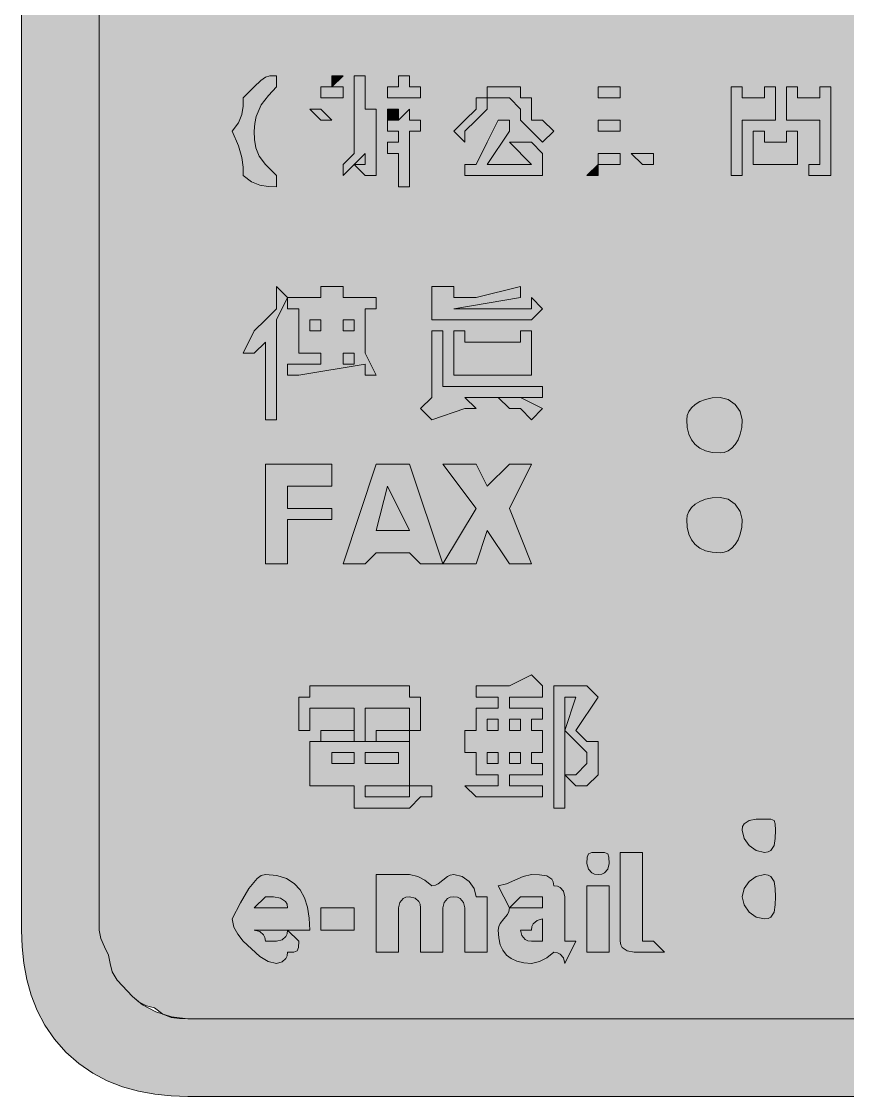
# Model space of a CAD drawing. Header units: metres. Extents: x 49 to 517, y 9 to 262.
# Drawn here: x 48.8 to 138.1, y 9.1 to 125.4 of the extents above; entities that cross this region are included whole.
import ezdxf

# ---------------------------------------------------------------- set-up
doc = ezdxf.new("R2010")
doc.units = ezdxf.units.M
doc.layers.add('FILL_LIME_00FF00', color=7, linetype='Continuous', true_color=0x00ff00)
doc.layers.add('FILL_WHITE_FFFFFF', color=7, linetype='Continuous', true_color=0xffffff)

msp = doc.modelspace()

# ---------------------------------------------------------------- hatches: boundary and pattern name
at = {"layer": 'FILL_LIME_00FF00', "true_color": 0x00ff00}
h = msp.add_hatch(color=7, dxfattribs=at)
h.dxf.hatch_style = 1
h.paths.add_polyline_path([(500.15, 262.26), (501.64, 262.08), (503.18, 261.75), (504.75, 261.27), (506.32, 260.62), (507.86, 259.79), (509.35, 258.76), (510.75, 257.52), (512.04, 256.12), (513.21, 254.61), (514.23, 253.03), (515.1, 251.37), (515.8, 249.66), (516.32, 247.9), (516.64, 246.12), (516.75, 244.32), (516.75, 27.12), (516.56, 25.32), (516.15, 23.52), (515.74, 21.72), (515.55, 19.92), (514.63, 18.31), (513.6, 16.92), (510.75, 13.92), (509.64, 12.85), (508.2, 11.67), (507.39, 11.14), (506.53, 10.71), (505.65, 10.43), (504.75, 10.32), (502.97, 9.63), (501.3, 9.27), (498.75, 9.12), (66.75, 9.12), (64.95, 9.18), (63.17, 9.36), (61.41, 9.69), (59.7, 10.17), (58.04, 10.82), (56.46, 11.65), (54.95, 12.68), (53.55, 13.92), (52.31, 15.32), (51.28, 16.83), (50.45, 18.41), (49.8, 20.07), (49.32, 21.78), (48.99, 23.54), (48.81, 25.32), (48.75, 27.12), (48.75, 244.32), (48.81, 246.12), (48.99, 247.9), (49.32, 249.66), (49.8, 251.37), (50.45, 253.03), (51.28, 254.61), (52.31, 256.12), (53.55, 257.52), (54.95, 258.76), (56.46, 259.79), (58.04, 260.62), (59.7, 261.27), (61.41, 261.75), (63.17, 262.08), (64.95, 262.26), (66.75, 262.32), (498.75, 262.32), (500.15, 262.26)])
h.paths.add_polyline_path([(64.96, 253.7), (63.22, 253.09), (61.6, 252.15), (60.15, 250.92), (58.92, 249.47), (57.97, 247.84), (57.37, 246.11), (57.21, 245.22), (57.15, 244.32), (57.15, 27.12), (57.34, 26.22), (57.75, 25.32), (58.16, 24.42), (58.35, 23.52), (58.56, 22.62), (59.1, 21.72), (60.75, 19.92), (61.86, 19.04), (63.3, 18.27), (64.97, 17.73), (66.75, 17.52), (498.75, 17.52), (499.86, 17.73), (501.3, 18.27), (504.75, 19.92), (505.63, 21.72), (506.4, 23.52), (506.94, 25.32), (507.15, 27.12), (507.15, 244.32), (507.15, 247.92), (506.44, 248.8), (505.95, 249.57), (505.46, 250.11), (505.15, 250.27), (504.75, 250.32), (502.97, 251.89), (501.3, 253.02), (499.86, 253.69), (498.75, 253.92), (66.75, 253.92), (65.85, 253.86), (64.96, 253.7)], flags=16)
h = msp.add_hatch(color=7, dxfattribs=at)
h.dxf.hatch_style = 1
h.paths.add_polyline_path([(73.97, 112.62), (74.1, 111.72), (74.46, 110.82), (75.15, 109.92), (76.35, 108.72), (76.35, 107.52), (75.45, 107.54), (74.55, 107.67), (73.65, 108.03), (72.75, 108.72), (72.73, 109.64), (72.6, 110.67), (72.24, 111.93), (71.55, 113.52), (72.24, 114.42), (72.6, 115.32), (72.73, 116.22), (72.75, 117.12), (73.95, 118.32), (74.66, 119.01), (75.15, 119.37), (75.64, 119.5), (76.35, 119.52), (76.35, 118.32), (75.47, 117.4), (74.7, 116.37), (74.16, 115.11), (74, 114.37), (73.95, 113.52), (73.97, 112.62)])
h = msp.add_hatch(color=7, dxfattribs=at)
h.dxf.hatch_style = 1
h.paths.add_polyline_path([(82.35, 118.32), (82.35, 119.52), (83.55, 119.52), (82.35, 118.32)])
h = msp.add_hatch(color=7, dxfattribs=at)
h.dxf.hatch_style = 1
h.paths.add_polyline_path([(83.55, 109.92), (84.75, 111.12), (84.75, 113.52), (84.75, 114.72), (84.75, 115.92), (84.75, 119.52), (85.95, 119.52), (85.95, 118.32), (85.95, 115.92), (87.15, 115.92), (87.15, 113.52), (87.15, 109.92), (87.15, 108.72), (85.95, 108.72), (84.75, 109.92), (83.55, 108.72), (83.55, 109.92)])
h.paths.add_polyline_path([(85.95, 109.92), (85.95, 111.12), (84.75, 109.92), (85.95, 109.92)], flags=16)
h = msp.add_hatch(color=7, dxfattribs=at)
h.dxf.hatch_style = 1
h.paths.add_polyline_path([(89.55, 118.32), (89.55, 119.52), (90.75, 119.52), (90.75, 118.32), (91.95, 118.32), (91.95, 117.12), (88.35, 117.12), (88.35, 118.32), (89.55, 118.32)])
h = msp.add_hatch(color=7, dxfattribs=at)
h.dxf.hatch_style = 1
h.paths.add_polyline_path([(81.15, 117.12), (81.15, 118.32), (82.35, 118.32), (83.55, 118.32), (83.55, 117.12), (81.15, 117.12)])
h = msp.add_hatch(color=7, dxfattribs=at)
h.dxf.hatch_style = 1
h.paths.add_polyline_path([(102.75, 118.32), (102.75, 117.12), (103.95, 117.12), (103.95, 115.92), (103.95, 114.72), (105.15, 114.72), (106.35, 113.52), (105.15, 112.32), (103.95, 113.52), (102.75, 114.72), (102.75, 115.92), (101.55, 117.12), (99.15, 117.12), (99.15, 118.32), (102.75, 118.32)])
h = msp.add_hatch(color=7, dxfattribs=at)
h.dxf.hatch_style = 1
h.paths.add_polyline_path([(111.15, 118.32), (113.55, 118.32), (113.55, 117.12), (111.15, 117.12), (111.15, 118.32)])
h = msp.add_hatch(color=7, dxfattribs=at)
h.dxf.hatch_style = 1
h.paths.add_polyline_path([(130.35, 114.72), (126.75, 114.72), (126.75, 108.72), (125.55, 108.72), (125.55, 118.32), (126.75, 118.32), (126.75, 117.12), (129.15, 117.12), (129.15, 118.32), (130.35, 118.32), (130.35, 114.72)])
h = msp.add_hatch(color=7, dxfattribs=at)
h.dxf.hatch_style = 1
h.paths.add_polyline_path([(135.15, 114.72), (131.55, 114.72), (131.55, 118.32), (132.75, 118.32), (132.75, 117.12), (135.15, 117.12), (135.15, 118.32), (136.35, 118.32), (136.35, 109.92), (136.35, 108.72), (135.15, 108.72), (133.95, 108.72), (133.95, 109.92), (135.15, 109.92), (135.15, 114.72)])
h = msp.add_hatch(color=7, dxfattribs=at)
h.dxf.hatch_style = 1
h.paths.add_polyline_path([(99.15, 115.92), (97.95, 114.72), (96.75, 113.52), (96.75, 112.32), (95.55, 113.52), (96.75, 114.72), (97.95, 115.92), (97.95, 117.12), (99.15, 117.12), (99.15, 115.92)])
h = msp.add_hatch(color=7, dxfattribs=at)
h.dxf.hatch_style = 1
h.paths.add_polyline_path([(82.35, 114.72), (81.15, 114.72), (79.95, 115.92), (81.15, 115.92), (82.35, 114.72)])
h = msp.add_hatch(color=7, dxfattribs=at)
h.dxf.hatch_style = 1
h.paths.add_polyline_path([(91.95, 114.72), (91.95, 113.52), (90.75, 113.52), (90.75, 112.32), (90.75, 111.12), (90.75, 107.52), (89.55, 107.52), (89.55, 111.12), (88.35, 111.12), (88.35, 112.32), (89.55, 112.32), (89.55, 113.52), (88.35, 113.52), (88.35, 114.72), (89.55, 114.72), (90.75, 115.92), (90.75, 114.72), (91.95, 114.72)])
h = msp.add_hatch(color=7, dxfattribs=at)
h.dxf.hatch_style = 1
h.paths.add_polyline_path([(89.55, 114.72), (88.35, 114.72), (88.35, 115.92), (89.55, 115.92), (89.55, 114.72)])
h = msp.add_hatch(color=7, dxfattribs=at)
h.dxf.hatch_style = 1
h.paths.add_polyline_path([(101.55, 114.72), (101.55, 113.52), (99.15, 109.92), (103.95, 109.92), (101.55, 112.32), (102.75, 112.32), (103.95, 112.32), (105.15, 111.12), (105.15, 109.92), (105.15, 108.72), (103.95, 108.72), (96.75, 108.72), (96.75, 109.92), (97.95, 109.92), (99.15, 112.32), (100.35, 114.72), (101.55, 114.72)])
h = msp.add_hatch(color=7, dxfattribs=at)
h.dxf.hatch_style = 1
h.paths.add_polyline_path([(113.55, 114.72), (113.55, 113.52), (111.15, 113.52), (111.15, 114.72), (113.55, 114.72)])
h = msp.add_hatch(color=7, dxfattribs=at)
h.dxf.hatch_style = 1
h.paths.add_polyline_path([(132.75, 109.92), (127.95, 109.92), (127.95, 113.52), (129.15, 113.52), (129.15, 112.32), (131.55, 112.32), (131.55, 113.52), (132.75, 113.52), (132.75, 109.92)])
h = msp.add_hatch(color=7, dxfattribs=at)
h.dxf.hatch_style = 1
h.paths.add_polyline_path([(111.15, 111.12), (113.55, 111.12), (113.55, 109.92), (111.15, 109.92), (111.15, 111.12)])
h = msp.add_hatch(color=7, dxfattribs=at)
h.dxf.hatch_style = 1
h.paths.add_polyline_path([(117.15, 111.12), (117.15, 109.92), (115.95, 109.92), (114.75, 111.12), (115.95, 111.12), (117.15, 111.12)])
h = msp.add_hatch(color=7, dxfattribs=at)
h.dxf.hatch_style = 1
h.paths.add_polyline_path([(109.95, 108.72), (111.15, 109.92), (111.15, 108.72), (109.95, 108.72)])
h = msp.add_hatch(color=7, dxfattribs=at)
h.dxf.hatch_style = 1
h.paths.add_polyline_path([(73.95, 91.92), (75.15, 93.12), (76.35, 94.32), (76.35, 96.72), (77.55, 95.52), (76.35, 93.12), (76.35, 82.32), (75.15, 82.32), (75.15, 90.72), (73.95, 89.52), (72.75, 89.52), (73.95, 91.92)])
h = msp.add_hatch(color=7, dxfattribs=at)
h.dxf.hatch_style = 1
h.paths.add_polyline_path([(82.35, 96.72), (83.55, 96.72), (83.55, 95.52), (87.15, 95.52), (87.15, 94.32), (85.95, 94.32), (85.95, 89.52), (87.15, 87.12), (85.95, 87.12), (85.95, 88.32), (78.75, 87.12), (77.55, 87.12), (77.55, 88.32), (81.15, 88.32), (81.15, 89.52), (78.75, 89.52), (78.75, 94.32), (77.55, 94.32), (77.55, 95.52), (81.15, 95.52), (81.15, 96.72), (82.35, 96.72)])
h.paths.add_polyline_path([(83.55, 88.32), (84.75, 88.32), (84.75, 89.52), (83.55, 89.52), (83.55, 88.32)], flags=16)
h.paths.add_polyline_path([(79.95, 93.12), (79.95, 91.92), (81.15, 91.92), (81.15, 93.12), (79.95, 93.12)], flags=16)
h.paths.add_polyline_path([(84.75, 93.12), (83.55, 93.12), (83.55, 91.92), (84.75, 91.92), (84.75, 93.12)], flags=16)
h = msp.add_hatch(color=7, dxfattribs=at)
h.dxf.hatch_style = 1
h.paths.add_polyline_path([(94.35, 96.72), (95.55, 96.72), (95.55, 95.52), (97.95, 95.52), (102.75, 96.72), (102.75, 95.52), (95.55, 94.32), (101.55, 94.32), (102.75, 94.32), (103.95, 94.32), (103.95, 95.52), (105.15, 94.32), (103.95, 93.12), (102.75, 93.12), (101.55, 93.12), (95.55, 93.12), (94.35, 93.12), (93.15, 93.12), (93.15, 94.32), (93.15, 96.72), (94.35, 96.72)])
h = msp.add_hatch(color=7, dxfattribs=at)
h.dxf.hatch_style = 1
h.paths.add_polyline_path([(93.15, 82.32), (91.95, 83.52), (93.15, 84.72), (93.15, 91.92), (94.35, 91.92), (94.35, 85.92), (105.15, 85.92), (105.15, 84.72), (96.75, 84.72), (97.95, 83.52), (96.75, 83.52), (93.15, 82.32)])
h = msp.add_hatch(color=7, dxfattribs=at)
h.dxf.hatch_style = 1
h.paths.add_polyline_path([(103.95, 87.12), (95.55, 87.12), (95.55, 91.92), (96.75, 91.92), (96.75, 90.72), (102.75, 90.72), (102.75, 91.92), (103.95, 91.92), (103.95, 87.12)])
h = msp.add_hatch(color=7, dxfattribs=at)
h.dxf.hatch_style = 1
h.paths.add_polyline_path([(102.75, 84.72), (105.15, 83.52), (103.95, 82.32), (102.75, 83.52), (101.55, 83.52), (100.35, 84.72), (101.55, 84.72), (102.75, 84.72)])
h = msp.add_hatch(color=7, dxfattribs=at)
h.dxf.hatch_style = 1
h.paths.add_polyline_path([(126.7, 81.48), (126.54, 80.74), (126.31, 80.13), (126, 79.62), (125.64, 79.23), (125.23, 78.94), (124.8, 78.78), (124.35, 78.72), (123.51, 78.78), (122.77, 78.94), (122.16, 79.23), (121.65, 79.62), (121.26, 80.13), (120.97, 80.74), (120.81, 81.48), (120.75, 82.32), (120.81, 82.77), (120.97, 83.2), (121.26, 83.61), (121.65, 83.97), (122.16, 84.28), (122.77, 84.51), (123.51, 84.67), (124.35, 84.72), (125.23, 84.51), (126, 83.97), (126.54, 83.2), (126.75, 82.32), (126.7, 81.48)])
h = msp.add_hatch(color=7, dxfattribs=at)
h.dxf.hatch_style = 1
h.paths.add_polyline_path([(77.55, 66.72), (75.15, 66.72), (75.15, 77.52), (82.35, 77.52), (82.35, 75.12), (77.55, 75.12), (77.55, 72.72), (82.35, 72.72), (82.35, 71.52), (77.55, 71.52), (77.55, 66.72)])
h = msp.add_hatch(color=7, dxfattribs=at)
h.dxf.hatch_style = 1
h.paths.add_polyline_path([(90.75, 67.92), (88.35, 67.92), (87.15, 67.92), (85.95, 66.72), (83.55, 66.72), (87.15, 77.52), (88.35, 77.52), (90.75, 77.52), (94.35, 66.72), (91.95, 66.72), (90.75, 67.92)])
h.paths.add_polyline_path([(87.15, 70.32), (88.35, 70.32), (90.75, 70.32), (88.35, 75.12), (87.15, 70.32)], flags=16)
h = msp.add_hatch(color=7, dxfattribs=at)
h.dxf.hatch_style = 1
h.paths.add_polyline_path([(97.95, 77.52), (99.15, 75.12), (101.55, 77.52), (103.95, 77.52), (101.55, 72.72), (103.95, 66.72), (101.55, 66.72), (99.15, 70.32), (97.95, 66.72), (94.35, 66.72), (97.95, 72.72), (94.35, 77.52), (97.95, 77.52)])
h = msp.add_hatch(color=7, dxfattribs=at)
h.dxf.hatch_style = 1
h.paths.add_polyline_path([(126.7, 70.68), (126.54, 69.94), (126.31, 69.33), (126, 68.82), (125.64, 68.43), (125.23, 68.14), (124.8, 67.98), (124.35, 67.92), (123.51, 67.98), (122.77, 68.14), (122.16, 68.43), (121.65, 68.82), (121.26, 69.33), (120.97, 69.94), (120.81, 70.68), (120.75, 71.52), (120.81, 71.97), (120.97, 72.4), (121.26, 72.81), (121.65, 73.17), (122.16, 73.48), (122.77, 73.71), (123.51, 73.87), (124.35, 73.92), (125.23, 73.71), (126, 73.17), (126.54, 72.4), (126.75, 71.52), (126.7, 70.68)])
h = msp.add_hatch(color=7, dxfattribs=at)
h.dxf.hatch_style = 1
h.paths.add_polyline_path([(97.95, 46.32), (96.75, 46.32), (96.75, 48.72), (97.95, 48.72), (97.95, 49.92), (97.95, 51.12), (100.35, 51.12), (100.35, 52.32), (97.95, 52.32), (97.95, 53.52), (101.55, 53.52), (103.95, 54.72), (105.15, 53.52), (105.15, 52.32), (103.95, 52.32), (102.75, 52.32), (101.55, 52.32), (101.55, 51.12), (105.15, 51.12), (105.15, 49.92), (103.95, 49.92), (103.95, 48.72), (105.15, 48.72), (105.15, 46.32), (103.95, 46.32), (103.95, 45.12), (105.15, 45.12), (105.15, 43.92), (101.55, 43.92), (101.55, 42.72), (105.15, 42.72), (105.15, 41.52), (97.95, 41.52), (96.75, 42.72), (100.35, 42.72), (100.35, 43.92), (97.95, 43.92), (97.95, 45.12), (97.95, 46.32)])
h.paths.add_polyline_path([(102.75, 48.72), (102.75, 49.92), (101.55, 49.92), (101.55, 48.72), (102.75, 48.72)], flags=16)
h.paths.add_polyline_path([(99.15, 48.72), (100.35, 48.72), (100.35, 49.92), (99.15, 49.92), (99.15, 48.72)], flags=16)
h.paths.add_polyline_path([(101.55, 46.32), (101.55, 45.12), (102.75, 45.12), (102.75, 46.32), (101.55, 46.32)], flags=16)
h.paths.add_polyline_path([(100.35, 46.32), (99.15, 46.32), (99.15, 45.12), (100.35, 45.12), (100.35, 46.32)], flags=16)
h = msp.add_hatch(color=7, dxfattribs=at)
h.dxf.hatch_style = 1
h.paths.add_polyline_path([(90.75, 53.52), (90.75, 52.32), (91.95, 52.32), (91.95, 48.72), (90.75, 48.72), (90.75, 51.12), (85.95, 51.12), (85.95, 47.52), (84.75, 47.52), (84.75, 51.12), (79.95, 51.12), (79.95, 48.72), (78.75, 48.72), (78.75, 52.32), (79.95, 52.32), (79.95, 53.52), (90.75, 53.52)])
h = msp.add_hatch(color=7, dxfattribs=at)
h.dxf.hatch_style = 1
h.paths.add_polyline_path([(106.35, 40.32), (106.35, 53.52), (109.95, 53.52), (111.15, 52.32), (108.75, 48.72), (109.95, 47.52), (111.15, 47.52), (111.15, 46.32), (111.15, 45.12), (111.15, 43.92), (109.95, 42.72), (108.75, 42.72), (107.55, 43.92), (107.55, 40.32), (106.35, 40.32)])
h.paths.add_polyline_path([(108.75, 43.92), (109.95, 45.12), (109.95, 46.32), (108.75, 47.52), (107.55, 48.72), (107.55, 43.92), (108.75, 43.92)], flags=16)
h.paths.add_polyline_path([(108.75, 52.32), (107.55, 52.32), (107.55, 48.72), (108.75, 52.32)], flags=16)
h = msp.add_hatch(color=7, dxfattribs=at)
h.dxf.hatch_style = 1
h.paths.add_polyline_path([(84.75, 48.72), (84.75, 47.52), (81.15, 47.52), (81.15, 48.72), (84.75, 48.72)])
h = msp.add_hatch(color=7, dxfattribs=at)
h.dxf.hatch_style = 1
h.paths.add_polyline_path([(90.75, 48.72), (90.75, 47.52), (87.15, 47.52), (87.15, 48.72), (90.75, 48.72)])
h = msp.add_hatch(color=7, dxfattribs=at)
h.dxf.hatch_style = 1
h.paths.add_polyline_path([(91.95, 41.52), (90.75, 40.32), (85.95, 40.32), (84.75, 40.32), (84.75, 41.52), (84.75, 42.72), (79.95, 42.72), (79.95, 47.52), (90.75, 47.52), (90.75, 42.72), (91.95, 42.72), (93.15, 42.72), (93.15, 41.52), (91.95, 41.52)])
h.paths.add_polyline_path([(85.95, 42.72), (85.95, 41.52), (87.15, 41.52), (90.75, 41.52), (90.75, 42.72), (85.95, 42.72)], flags=16)
h.paths.add_polyline_path([(85.95, 46.32), (85.95, 45.12), (89.55, 45.12), (89.55, 46.32), (85.95, 46.32)], flags=16)
h.paths.add_polyline_path([(84.75, 46.32), (82.35, 46.32), (82.35, 45.12), (84.75, 45.12), (84.75, 46.32)], flags=16)
h = msp.add_hatch(color=7, dxfattribs=at)
h.dxf.hatch_style = 1
h.paths.add_polyline_path([(130.33, 37.04), (130.2, 36.27), (129.84, 35.73), (129.55, 35.57), (129.15, 35.52), (128.27, 35.73), (127.5, 36.27), (126.96, 37.04), (126.75, 37.92), (126.8, 38.32), (126.96, 38.61), (127.5, 38.97), (128.27, 39.1), (129.15, 39.12), (129.84, 39.1), (130.2, 38.97), (130.33, 38.61), (130.35, 37.92), (130.33, 37.04)])
h = msp.add_hatch(color=7, dxfattribs=at)
h.dxf.hatch_style = 1
h.paths.add_polyline_path([(112.2, 33.72), (111.84, 33.31), (111.55, 33.17), (111.15, 33.12), (110.75, 33.17), (110.46, 33.31), (110.1, 33.72), (109.95, 34.32), (109.97, 35.01), (110.1, 35.37), (110.46, 35.5), (111.15, 35.52), (111.84, 35.5), (112.2, 35.37), (112.33, 35.01), (112.35, 34.32), (112.2, 33.72)])
h = msp.add_hatch(color=7, dxfattribs=at)
h.dxf.hatch_style = 1
h.paths.add_polyline_path([(115.95, 27.12), (115.95, 25.92), (117.15, 25.92), (118.35, 24.72), (117.15, 24.72), (115.95, 24.72), (115.07, 24.74), (114.3, 24.87), (113.76, 25.23), (113.6, 25.52), (113.55, 25.92), (113.55, 35.52), (115.95, 35.52), (115.95, 27.12)])
h = msp.add_hatch(color=7, dxfattribs=at)
h.dxf.hatch_style = 1
h.paths.add_polyline_path([(78.6, 24.87), (78.24, 24.74), (77.55, 24.72), (77.5, 24.32), (77.36, 24.03), (76.95, 23.67), (76.35, 23.52), (75.45, 23.73), (74.55, 24.27), (72.75, 25.92), (72.15, 26.67), (71.74, 27.44), (71.55, 28.32), (72.45, 30.08), (73.35, 31.62), (74.25, 32.71), (74.7, 33.01), (75.15, 33.12), (76.39, 33.01), (77.42, 32.69), (78.25, 32.17), (78.9, 31.47), (79.38, 30.6), (79.71, 29.58), (79.89, 28.41), (79.95, 27.12), (77.55, 27.12), (78.75, 25.92), (78.73, 25.23), (78.6, 24.87)])
h.paths.add_polyline_path([(73.95, 27.12), (74.55, 26.97), (74.96, 26.61), (75.1, 26.32), (75.15, 25.92), (76.35, 25.92), (76.95, 26.07), (77.36, 26.43), (77.5, 26.72), (77.55, 27.12), (73.95, 27.12)], flags=16)
h.paths.add_polyline_path([(77.5, 29.92), (77.34, 30.21), (76.8, 30.57), (76.03, 30.7), (75.15, 30.72), (73.95, 29.52), (77.55, 29.52), (77.5, 29.92)], flags=16)
h = msp.add_hatch(color=7, dxfattribs=at)
h.dxf.hatch_style = 1
h.paths.add_polyline_path([(94.86, 30.53), (94.5, 30.12), (94.35, 29.52), (94.35, 24.72), (91.95, 24.72), (91.95, 29.52), (91.9, 29.92), (91.76, 30.21), (91.35, 30.57), (90.75, 30.72), (90.35, 30.67), (90.06, 30.53), (89.7, 30.12), (89.55, 29.52), (89.55, 24.72), (87.15, 24.72), (87.15, 33.12), (89.55, 33.12), (90.75, 33.12), (91.63, 32.93), (92.4, 32.52), (93.15, 31.92), (93.55, 31.97), (93.86, 32.11), (94.35, 32.52), (94.84, 32.93), (95.15, 33.07), (95.55, 33.12), (96.43, 32.91), (97.2, 32.37), (97.74, 31.6), (97.95, 30.72), (99.15, 30.72), (99.15, 24.72), (96.75, 24.72), (96.75, 29.52), (96.6, 30.12), (96.24, 30.53), (95.95, 30.67), (95.55, 30.72), (95.15, 30.67), (94.86, 30.53)])
h = msp.add_hatch(color=7, dxfattribs=at)
h.dxf.hatch_style = 1
h.paths.add_polyline_path([(107.04, 24.53), (106.75, 24.67), (106.35, 24.72), (105.6, 24.12), (104.83, 23.71), (103.95, 23.52), (103.11, 23.58), (102.37, 23.74), (101.76, 24.03), (101.25, 24.42), (100.86, 24.93), (100.57, 25.54), (100.41, 26.28), (100.35, 27.12), (100.4, 27.52), (100.54, 27.83), (100.95, 28.32), (101.36, 28.81), (101.5, 29.12), (101.55, 29.52), (100.35, 31.92), (101.25, 32.11), (102.15, 32.52), (103.05, 32.93), (103.95, 33.12), (104.83, 33.1), (105.6, 32.97), (106.14, 32.61), (106.3, 32.32), (106.35, 31.92), (106.75, 31.87), (107.04, 31.73), (107.4, 31.32), (107.55, 30.72), (107.55, 25.92), (108.75, 25.92), (107.55, 23.52), (107.4, 24.12), (107.04, 24.53)])
h.paths.add_polyline_path([(105.15, 29.52), (105.15, 30.72), (103.95, 30.72), (102.75, 30.72), (101.55, 29.52), (105.15, 29.52)], flags=16)
h.paths.add_polyline_path([(103.26, 26.11), (103.55, 25.97), (103.95, 25.92), (105.15, 25.92), (105.15, 28.32), (104.55, 28.17), (104.14, 27.81), (104, 27.52), (103.95, 27.12), (102.75, 27.12), (102.9, 26.52), (103.26, 26.11)], flags=16)
h = msp.add_hatch(color=7, dxfattribs=at)
h.dxf.hatch_style = 1
h.paths.add_polyline_path([(130.33, 29.84), (130.2, 29.07), (129.84, 28.53), (129.55, 28.37), (129.15, 28.32), (128.27, 28.53), (127.5, 29.07), (126.96, 29.84), (126.75, 30.72), (126.96, 31.6), (127.5, 32.37), (128.27, 32.91), (129.15, 33.12), (129.55, 33.07), (129.84, 32.91), (130.2, 32.37), (130.33, 31.6), (130.35, 30.72), (130.33, 29.84)])
h = msp.add_hatch(color=7, dxfattribs=at)
h.dxf.hatch_style = 1
h.paths.add_polyline_path([(109.95, 24.72), (109.95, 31.92), (112.35, 31.92), (112.35, 24.72), (109.95, 24.72)])
h = msp.add_hatch(color=7, dxfattribs=at)
h.dxf.hatch_style = 1
h.paths.add_polyline_path([(84.75, 27.12), (81.15, 27.12), (81.15, 29.52), (84.75, 29.52), (84.75, 27.12)])
at = {"layer": 'FILL_WHITE_FFFFFF', "true_color": 0xffffff}
h = msp.add_hatch(color=7, dxfattribs=at)
h.dxf.hatch_style = 1
h.paths.add_polyline_path([(498.75, 253.92), (499.86, 253.69), (501.3, 253.02), (502.97, 251.89), (504.75, 250.32), (505.63, 249.21), (506.4, 247.77), (506.94, 246.1), (507.15, 244.32), (507.15, 27.12), (506.94, 25.32), (506.4, 23.52), (505.63, 21.72), (504.75, 19.92), (501.3, 18.27), (499.86, 17.73), (498.75, 17.52), (66.75, 17.52), (65.85, 17.54), (64.95, 17.67), (64.05, 18.03), (63.15, 18.72), (62.27, 18.91), (61.5, 19.32), (60.75, 19.92), (59.1, 21.72), (58.56, 22.62), (58.35, 23.52), (58.16, 24.42), (57.75, 25.32), (57.34, 26.22), (57.15, 27.12), (57.15, 244.32), (57.21, 245.22), (57.37, 246.11), (57.97, 247.84), (58.92, 249.47), (60.15, 250.92), (61.6, 252.15), (63.22, 253.09), (64.96, 253.7), (65.85, 253.86), (66.75, 253.92), (498.75, 253.92)])

# ---------------------------------------------------------------- linework, layer by layer
at = {"layer": 'FILL_LIME_00FF00', "lineweight": 0, "true_color": 0x00ff00}
for points in [[(498.75, 9.12), (66.75, 9.12), (64.95, 9.18), (63.17, 9.36), (61.41, 9.69), (59.7, 10.17), (58.04, 10.82), (56.46, 11.65), (54.95, 12.68), (53.55, 13.92), (52.31, 15.32), (51.28, 16.83), (50.45, 18.41), (49.8, 20.07), (49.32, 21.78), (48.99, 23.54), (48.81, 25.32), (48.75, 27.12), (48.75, 244.32)], [(57.15, 244.32), (57.15, 27.12), (57.34, 26.22), (57.75, 25.32), (58.16, 24.42), (58.35, 23.52), (58.56, 22.62), (59.1, 21.72), (60.75, 19.92), (61.86, 19.04), (63.3, 18.27), (64.97, 17.73), (66.75, 17.52), (498.75, 17.52)]]:
    msp.add_lwpolyline(points, dxfattribs=at)
for points in [[(73.97, 112.62), (74.1, 111.72), (74.46, 110.82), (75.15, 109.92), (76.35, 108.72), (76.35, 107.52), (75.45, 107.54), (74.55, 107.67), (73.65, 108.03), (72.75, 108.72), (72.73, 109.64), (72.6, 110.67), (72.24, 111.93), (71.55, 113.52), (72.24, 114.42), (72.6, 115.32), (72.73, 116.22), (72.75, 117.12), (73.95, 118.32), (74.66, 119.01), (75.15, 119.37), (75.64, 119.5), (76.35, 119.52), (76.35, 118.32), (75.47, 117.4), (74.7, 116.37), (74.16, 115.11), (74, 114.37), (73.95, 113.52)], [(82.35, 118.32), (82.35, 119.52), (83.55, 119.52)], [(83.55, 109.92), (84.75, 111.12), (84.75, 113.52), (84.75, 114.72), (84.75, 115.92), (84.75, 119.52), (85.95, 119.52), (85.95, 118.32), (85.95, 115.92), (87.15, 115.92), (87.15, 113.52), (87.15, 109.92), (87.15, 108.72), (85.95, 108.72), (84.75, 109.92), (83.55, 108.72)], [(89.55, 118.32), (89.55, 119.52), (90.75, 119.52), (90.75, 118.32), (91.95, 118.32), (91.95, 117.12), (88.35, 117.12), (88.35, 118.32)], [(81.15, 117.12), (81.15, 118.32), (82.35, 118.32), (83.55, 118.32), (83.55, 117.12)], [(102.75, 118.32), (102.75, 117.12), (103.95, 117.12), (103.95, 115.92), (103.95, 114.72), (105.15, 114.72), (106.35, 113.52), (105.15, 112.32), (103.95, 113.52), (102.75, 114.72), (102.75, 115.92), (101.55, 117.12), (99.15, 117.12), (99.15, 118.32)], [(111.15, 118.32), (113.55, 118.32), (113.55, 117.12), (111.15, 117.12)], [(130.35, 114.72), (126.75, 114.72), (126.75, 108.72), (125.55, 108.72), (125.55, 118.32), (126.75, 118.32), (126.75, 117.12), (129.15, 117.12), (129.15, 118.32), (130.35, 118.32)], [(135.15, 114.72), (131.55, 114.72), (131.55, 118.32), (132.75, 118.32), (132.75, 117.12), (135.15, 117.12), (135.15, 118.32), (136.35, 118.32), (136.35, 109.92), (136.35, 108.72), (135.15, 108.72), (133.95, 108.72), (133.95, 109.92), (135.15, 109.92)], [(99.15, 115.92), (97.95, 114.72), (96.75, 113.52), (96.75, 112.32), (95.55, 113.52), (96.75, 114.72), (97.95, 115.92), (97.95, 117.12), (99.15, 117.12)], [(82.35, 114.72), (81.15, 114.72), (79.95, 115.92), (81.15, 115.92)], [(91.95, 114.72), (91.95, 113.52), (90.75, 113.52), (90.75, 112.32), (90.75, 111.12), (90.75, 107.52), (89.55, 107.52), (89.55, 111.12), (88.35, 111.12), (88.35, 112.32), (89.55, 112.32), (89.55, 113.52), (88.35, 113.52), (88.35, 114.72), (89.55, 114.72), (90.75, 115.92), (90.75, 114.72)], [(89.55, 114.72), (88.35, 114.72), (88.35, 115.92), (89.55, 115.92)], [(101.55, 114.72), (101.55, 113.52), (99.15, 109.92), (103.95, 109.92), (101.55, 112.32), (102.75, 112.32), (103.95, 112.32), (105.15, 111.12), (105.15, 109.92), (105.15, 108.72), (103.95, 108.72), (96.75, 108.72), (96.75, 109.92), (97.95, 109.92), (99.15, 112.32), (100.35, 114.72)], [(113.55, 114.72), (113.55, 113.52), (111.15, 113.52), (111.15, 114.72)], [(132.75, 109.92), (127.95, 109.92), (127.95, 113.52), (129.15, 113.52), (129.15, 112.32), (131.55, 112.32), (131.55, 113.52), (132.75, 113.52)], [(85.95, 109.92), (85.95, 111.12), (84.75, 109.92)], [(111.15, 111.12), (113.55, 111.12), (113.55, 109.92), (111.15, 109.92)], [(117.15, 111.12), (117.15, 109.92), (115.95, 109.92), (114.75, 111.12), (115.95, 111.12)], [(109.95, 108.72), (111.15, 109.92), (111.15, 108.72)], [(73.95, 91.92), (75.15, 93.12), (76.35, 94.32), (76.35, 96.72), (77.55, 95.52), (76.35, 93.12), (76.35, 82.32), (75.15, 82.32), (75.15, 90.72), (73.95, 89.52), (72.75, 89.52)], [(82.35, 96.72), (83.55, 96.72), (83.55, 95.52), (87.15, 95.52), (87.15, 94.32), (85.95, 94.32), (85.95, 89.52), (87.15, 87.12), (85.95, 87.12), (85.95, 88.32), (78.75, 87.12), (77.55, 87.12), (77.55, 88.32), (81.15, 88.32), (81.15, 89.52), (78.75, 89.52), (78.75, 94.32), (77.55, 94.32), (77.55, 95.52), (81.15, 95.52), (81.15, 96.72)], [(94.35, 96.72), (95.55, 96.72), (95.55, 95.52), (97.95, 95.52), (102.75, 96.72), (102.75, 95.52), (95.55, 94.32), (101.55, 94.32), (102.75, 94.32), (103.95, 94.32), (103.95, 95.52), (105.15, 94.32), (103.95, 93.12), (102.75, 93.12), (101.55, 93.12), (95.55, 93.12), (94.35, 93.12), (93.15, 93.12), (93.15, 94.32), (93.15, 96.72)], [(79.95, 93.12), (79.95, 91.92), (81.15, 91.92), (81.15, 93.12)], [(84.75, 93.12), (83.55, 93.12), (83.55, 91.92), (84.75, 91.92)], [(93.15, 82.32), (91.95, 83.52), (93.15, 84.72), (93.15, 91.92), (94.35, 91.92), (94.35, 85.92), (105.15, 85.92), (105.15, 84.72), (96.75, 84.72), (97.95, 83.52), (96.75, 83.52)], [(103.95, 87.12), (95.55, 87.12), (95.55, 91.92), (96.75, 91.92), (96.75, 90.72), (102.75, 90.72), (102.75, 91.92), (103.95, 91.92)], [(83.55, 88.32), (84.75, 88.32), (84.75, 89.52), (83.55, 89.52)], [(102.75, 84.72), (105.15, 83.52), (103.95, 82.32), (102.75, 83.52), (101.55, 83.52), (100.35, 84.72), (101.55, 84.72)], [(126.7, 81.48), (126.54, 80.74), (126.31, 80.13), (126, 79.62), (125.64, 79.23), (125.23, 78.94), (124.8, 78.78), (124.35, 78.72), (123.51, 78.78), (122.77, 78.94), (122.16, 79.23), (121.65, 79.62), (121.26, 80.13), (120.97, 80.74), (120.81, 81.48), (120.75, 82.32), (120.81, 82.77), (120.97, 83.2), (121.26, 83.61), (121.65, 83.97), (122.16, 84.28), (122.77, 84.51), (123.51, 84.67), (124.35, 84.72), (125.23, 84.51), (126, 83.97), (126.54, 83.2), (126.75, 82.32)], [(77.55, 66.72), (75.15, 66.72), (75.15, 77.52), (82.35, 77.52), (82.35, 75.12), (77.55, 75.12), (77.55, 72.72), (82.35, 72.72), (82.35, 71.52), (77.55, 71.52)], [(90.75, 67.92), (88.35, 67.92), (87.15, 67.92), (85.95, 66.72), (83.55, 66.72), (87.15, 77.52), (88.35, 77.52), (90.75, 77.52), (94.35, 66.72), (91.95, 66.72)], [(97.95, 77.52), (99.15, 75.12), (101.55, 77.52), (103.95, 77.52), (101.55, 72.72), (103.95, 66.72), (101.55, 66.72), (99.15, 70.32), (97.95, 66.72), (94.35, 66.72), (97.95, 72.72), (94.35, 77.52)], [(87.15, 70.32), (88.35, 70.32), (90.75, 70.32), (88.35, 75.12)], [(126.7, 70.68), (126.54, 69.94), (126.31, 69.33), (126, 68.82), (125.64, 68.43), (125.23, 68.14), (124.8, 67.98), (124.35, 67.92), (123.51, 67.98), (122.77, 68.14), (122.16, 68.43), (121.65, 68.82), (121.26, 69.33), (120.97, 69.94), (120.81, 70.68), (120.75, 71.52), (120.81, 71.97), (120.97, 72.4), (121.26, 72.81), (121.65, 73.17), (122.16, 73.48), (122.77, 73.71), (123.51, 73.87), (124.35, 73.92), (125.23, 73.71), (126, 73.17), (126.54, 72.4), (126.75, 71.52)], [(97.95, 46.32), (96.75, 46.32), (96.75, 48.72), (97.95, 48.72), (97.95, 49.92), (97.95, 51.12), (100.35, 51.12), (100.35, 52.32), (97.95, 52.32), (97.95, 53.52), (101.55, 53.52), (103.95, 54.72), (105.15, 53.52), (105.15, 52.32), (103.95, 52.32), (102.75, 52.32), (101.55, 52.32), (101.55, 51.12), (105.15, 51.12), (105.15, 49.92), (103.95, 49.92), (103.95, 48.72), (105.15, 48.72), (105.15, 46.32), (103.95, 46.32), (103.95, 45.12), (105.15, 45.12), (105.15, 43.92), (101.55, 43.92), (101.55, 42.72), (105.15, 42.72), (105.15, 41.52), (97.95, 41.52), (96.75, 42.72), (100.35, 42.72), (100.35, 43.92), (97.95, 43.92), (97.95, 45.12)], [(90.75, 53.52), (90.75, 52.32), (91.95, 52.32), (91.95, 48.72), (90.75, 48.72), (90.75, 51.12), (85.95, 51.12), (85.95, 47.52), (84.75, 47.52), (84.75, 51.12), (79.95, 51.12), (79.95, 48.72), (78.75, 48.72), (78.75, 52.32), (79.95, 52.32), (79.95, 53.52)], [(106.35, 40.32), (106.35, 53.52), (109.95, 53.52), (111.15, 52.32), (108.75, 48.72), (109.95, 47.52), (111.15, 47.52), (111.15, 46.32), (111.15, 45.12), (111.15, 43.92), (109.95, 42.72), (108.75, 42.72), (107.55, 43.92), (107.55, 40.32)], [(108.75, 52.32), (107.55, 52.32), (107.55, 48.72)], [(99.15, 48.72), (100.35, 48.72), (100.35, 49.92), (99.15, 49.92)], [(102.75, 48.72), (102.75, 49.92), (101.55, 49.92), (101.55, 48.72)], [(84.75, 48.72), (84.75, 47.52), (81.15, 47.52), (81.15, 48.72)], [(90.75, 48.72), (90.75, 47.52), (87.15, 47.52), (87.15, 48.72)], [(108.75, 43.92), (109.95, 45.12), (109.95, 46.32), (108.75, 47.52), (107.55, 48.72), (107.55, 43.92)], [(91.95, 41.52), (90.75, 40.32), (85.95, 40.32), (84.75, 40.32), (84.75, 41.52), (84.75, 42.72), (79.95, 42.72), (79.95, 47.52), (90.75, 47.52), (90.75, 42.72), (91.95, 42.72), (93.15, 42.72), (93.15, 41.52)], [(84.75, 46.32), (82.35, 46.32), (82.35, 45.12), (84.75, 45.12)], [(85.95, 46.32), (85.95, 45.12), (89.55, 45.12), (89.55, 46.32)], [(100.35, 46.32), (99.15, 46.32), (99.15, 45.12), (100.35, 45.12)], [(101.55, 46.32), (101.55, 45.12), (102.75, 45.12), (102.75, 46.32)], [(85.95, 42.72), (85.95, 41.52), (87.15, 41.52), (90.75, 41.52), (90.75, 42.72)], [(130.33, 37.04), (130.2, 36.27), (129.84, 35.73), (129.55, 35.57), (129.15, 35.52), (128.27, 35.73), (127.5, 36.27), (126.96, 37.04), (126.75, 37.92), (126.8, 38.32), (126.96, 38.61), (127.5, 38.97), (128.27, 39.1), (129.15, 39.12), (129.84, 39.1), (130.2, 38.97), (130.33, 38.61), (130.35, 37.92)], [(112.2, 33.72), (111.84, 33.31), (111.55, 33.17), (111.15, 33.12), (110.75, 33.17), (110.46, 33.31), (110.1, 33.72), (109.95, 34.32), (109.97, 35.01), (110.1, 35.37), (110.46, 35.5), (111.15, 35.52), (111.84, 35.5), (112.2, 35.37), (112.33, 35.01), (112.35, 34.32)], [(115.95, 27.12), (115.95, 25.92), (117.15, 25.92), (118.35, 24.72), (117.15, 24.72), (115.95, 24.72), (115.07, 24.74), (114.3, 24.87), (113.76, 25.23), (113.6, 25.52), (113.55, 25.92), (113.55, 35.52), (115.95, 35.52)], [(78.6, 24.87), (78.24, 24.74), (77.55, 24.72), (77.5, 24.32), (77.36, 24.03), (76.95, 23.67), (76.35, 23.52), (75.45, 23.73), (74.55, 24.27), (72.75, 25.92), (72.15, 26.67), (71.74, 27.44), (71.55, 28.32), (72.45, 30.08), (73.35, 31.62), (74.25, 32.71), (74.7, 33.01), (75.15, 33.12), (76.39, 33.01), (77.42, 32.69), (78.25, 32.17), (78.9, 31.47), (79.38, 30.6), (79.71, 29.58), (79.89, 28.41), (79.95, 27.12), (77.55, 27.12), (78.75, 25.92), (78.73, 25.23)], [(94.86, 30.53), (94.5, 30.12), (94.35, 29.52), (94.35, 24.72), (91.95, 24.72), (91.95, 29.52), (91.9, 29.92), (91.76, 30.21), (91.35, 30.57), (90.75, 30.72), (90.35, 30.67), (90.06, 30.53), (89.7, 30.12), (89.55, 29.52), (89.55, 24.72), (87.15, 24.72), (87.15, 33.12), (89.55, 33.12), (90.75, 33.12), (91.63, 32.93), (92.4, 32.52), (93.15, 31.92), (93.55, 31.97), (93.86, 32.11), (94.35, 32.52), (94.84, 32.93), (95.15, 33.07), (95.55, 33.12), (96.43, 32.91), (97.2, 32.37), (97.74, 31.6), (97.95, 30.72), (99.15, 30.72), (99.15, 24.72), (96.75, 24.72), (96.75, 29.52), (96.6, 30.12), (96.24, 30.53), (95.95, 30.67), (95.55, 30.72), (95.15, 30.67)], [(107.04, 24.53), (106.75, 24.67), (106.35, 24.72), (105.6, 24.12), (104.83, 23.71), (103.95, 23.52), (103.11, 23.58), (102.37, 23.74), (101.76, 24.03), (101.25, 24.42), (100.86, 24.93), (100.57, 25.54), (100.41, 26.28), (100.35, 27.12), (100.4, 27.52), (100.54, 27.83), (100.95, 28.32), (101.36, 28.81), (101.5, 29.12), (101.55, 29.52), (100.35, 31.92), (101.25, 32.11), (102.15, 32.52), (103.05, 32.93), (103.95, 33.12), (104.83, 33.1), (105.6, 32.97), (106.14, 32.61), (106.3, 32.32), (106.35, 31.92), (106.75, 31.87), (107.04, 31.73), (107.4, 31.32), (107.55, 30.72), (107.55, 25.92), (108.75, 25.92), (107.55, 23.52), (107.4, 24.12)], [(130.33, 29.84), (130.2, 29.07), (129.84, 28.53), (129.55, 28.37), (129.15, 28.32), (128.27, 28.53), (127.5, 29.07), (126.96, 29.84), (126.75, 30.72), (126.96, 31.6), (127.5, 32.37), (128.27, 32.91), (129.15, 33.12), (129.55, 33.07), (129.84, 32.91), (130.2, 32.37), (130.33, 31.6), (130.35, 30.72)], [(109.95, 24.72), (109.95, 31.92), (112.35, 31.92), (112.35, 24.72)], [(77.5, 29.92), (77.34, 30.21), (76.8, 30.57), (76.03, 30.7), (75.15, 30.72), (73.95, 29.52), (77.55, 29.52)], [(105.15, 29.52), (105.15, 30.72), (103.95, 30.72), (102.75, 30.72), (101.55, 29.52)], [(84.75, 27.12), (81.15, 27.12), (81.15, 29.52), (84.75, 29.52)], [(103.26, 26.11), (103.55, 25.97), (103.95, 25.92), (105.15, 25.92), (105.15, 28.32), (104.55, 28.17), (104.14, 27.81), (104, 27.52), (103.95, 27.12), (102.75, 27.12), (102.9, 26.52)], [(73.95, 27.12), (74.55, 26.97), (74.96, 26.61), (75.1, 26.32), (75.15, 25.92), (76.35, 25.92), (76.95, 26.07), (77.36, 26.43), (77.5, 26.72), (77.55, 27.12)]]:
    msp.add_lwpolyline(points, close=True, dxfattribs=at)
at = {"layer": 'FILL_WHITE_FFFFFF', "lineweight": 0, "true_color": 0xffffff}
msp.add_lwpolyline([(498.75, 17.52), (66.75, 17.52), (65.85, 17.54), (64.95, 17.67), (64.05, 18.03), (63.15, 18.72), (62.27, 18.91), (61.5, 19.32), (60.75, 19.92), (59.1, 21.72), (58.56, 22.62), (58.35, 23.52), (58.16, 24.42), (57.75, 25.32), (57.34, 26.22), (57.15, 27.12), (57.15, 244.32)], dxfattribs=at)

doc.saveas('drawing.dxf')
